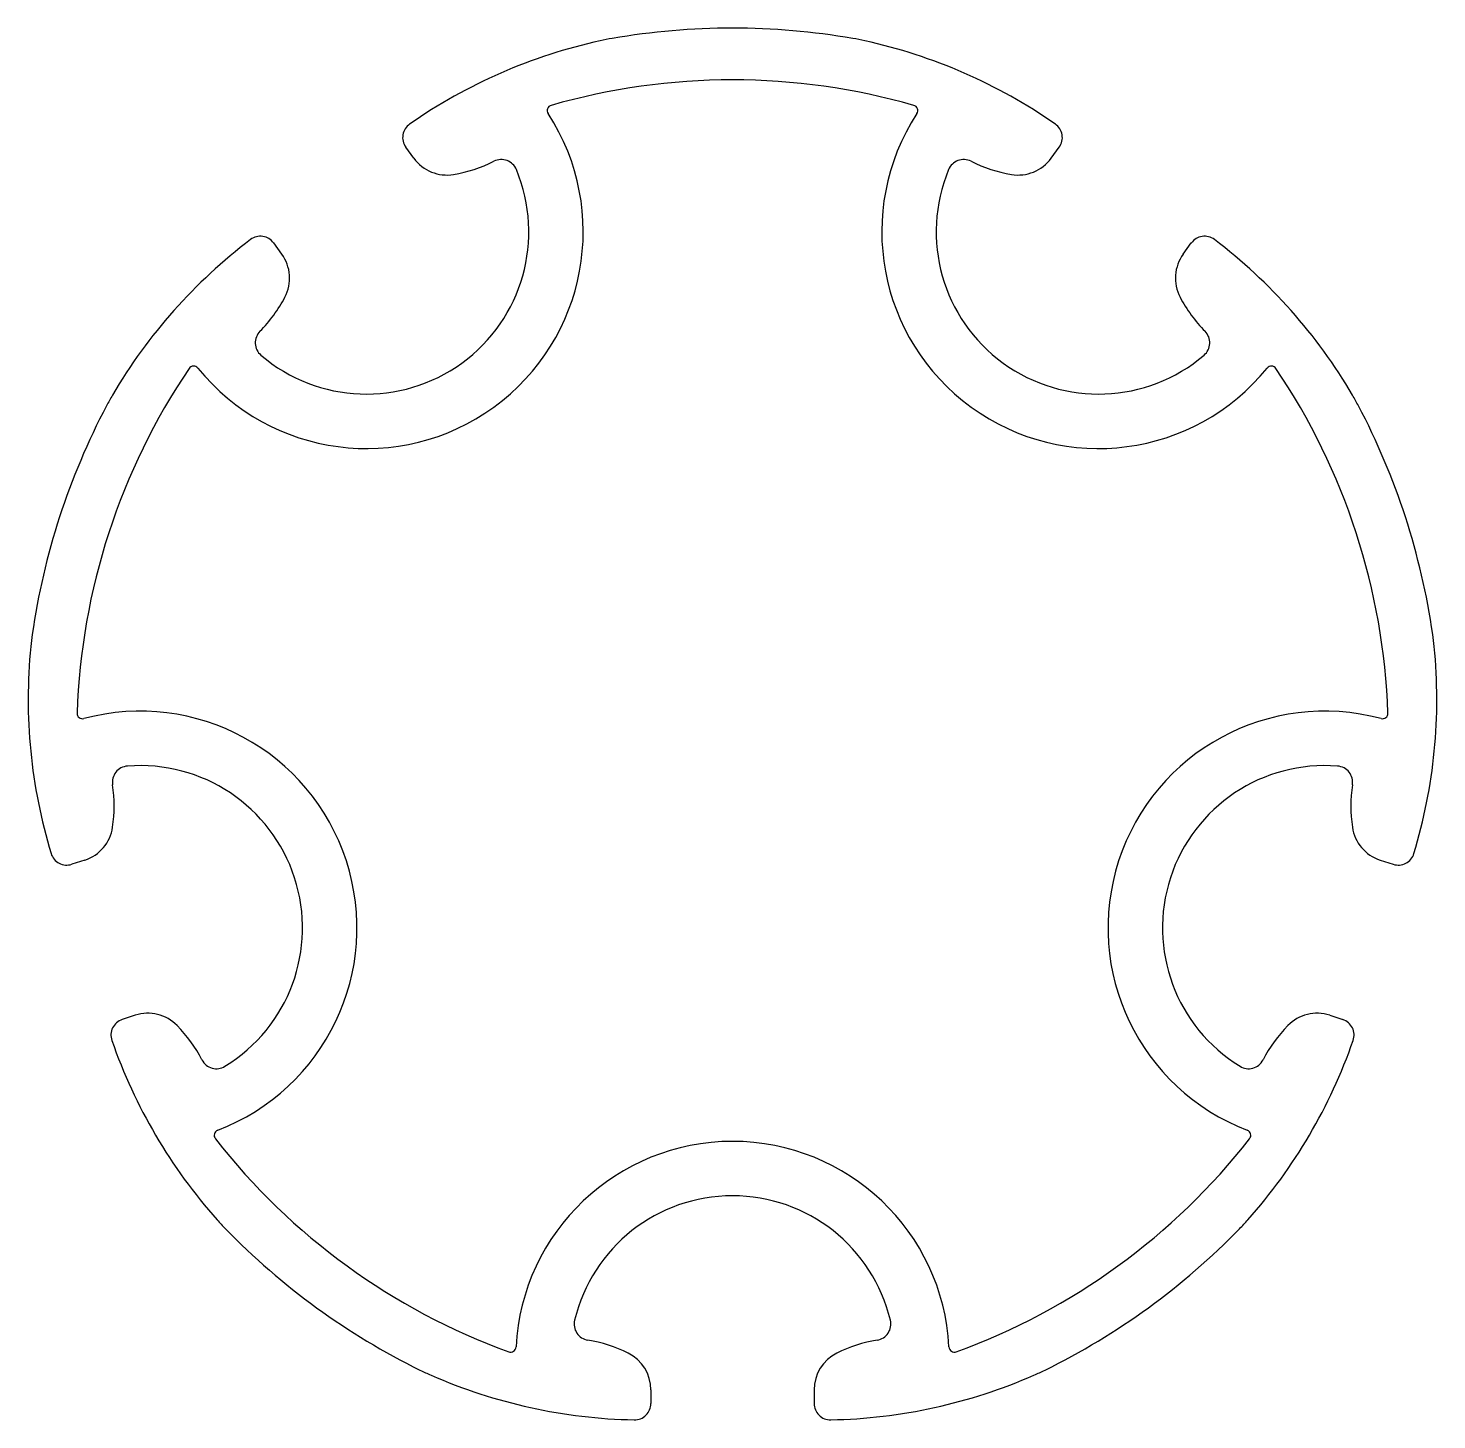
# Model space of a CAD drawing. Extents: x 608.6 to 660.4, y 705.9 to 757.
import ezdxf

# ---------------------------------------------------------------- set-up
doc = ezdxf.new("R2010")
doc.units = 0
doc.layers.get('0').update_dxf_attribs({"linetype": 'CONTINUOUS'})

msp = doc.modelspace()

# ---------------------------------------------------------------- linework, layer by layer
for p, q in [((622.767, 752.25), (622.47, 752.659)), ((646.185, 752.25), (646.483, 752.659)), ((617.913, 748.723), (617.616, 749.133)), ((651.039, 748.723), (651.337, 749.133)), ((610.677, 726.451), (610.195, 726.295)), ((658.276, 726.451), (658.757, 726.295)), ((612.531, 720.745), (612.049, 720.588)), ((656.422, 720.745), (656.903, 720.588)), ((631.476, 706.98), (631.476, 706.474)), ((637.476, 706.98), (637.476, 706.474))]:
    msp.add_line(p, q)
for centre, radius, start, end in [((634.476, 731.03), 26, 80.213, 99.787), ((633.806, 737.433), 19.585, 102.3484, 124.859), ((631.757, 746.797), 10, 99.787, 102.3484), ((637.196, 746.797), 10, 77.6516, 80.213), ((635.146, 737.433), 19.585, 55.141, 77.6516), ((634.476, 731.03), 24.1, 73.9514, 106.0486), ((621.024, 749.545), 7.966, 218.9543, 33.0457), ((627.869, 753.998), 0.2, 106.0486, 213.0457), ((647.929, 749.545), 7.966, 146.9543, 321.0457), ((641.084, 753.998), 0.2, 326.9543, 73.9514), ((622.955, 753.012), 0.6, 124.859, 216), ((645.998, 753.012), 0.6, 324, 55.141), ((623.981, 753.131), 1.5, 216, 279.5329), ((625.981, 751.601), 0.6, 22.5201, 116.6755), ((642.972, 751.601), 0.6, 63.3245, 157.4799), ((644.972, 753.131), 1.5, 260.4671, 324), ((621.024, 749.545), 5.966, 229.4799, 22.5201), ((623.363, 756.811), 5.232, 279.5329, 296.6755), ((647.929, 749.545), 5.966, 157.4799, 310.5201), ((645.59, 756.811), 5.232, 243.3245, 260.4671), ((628.593, 733.646), 19.585, 127.141, 149.6516), ((617.13, 748.78), 0.6, 36, 127.141), ((651.822, 748.78), 0.6, 52.859, 144), ((640.359, 733.646), 19.585, 30.3484, 52.859), ((616.7, 747.841), 1.5, 332.4671, 36), ((652.253, 747.841), 1.5, 144, 207.5329), ((613.391, 749.566), 5.232, 315.3245, 332.4671), ((655.562, 749.566), 5.232, 207.5329, 224.6755), ((617.538, 745.466), 0.6, 135.3245, 229.4799), ((651.415, 745.466), 0.6, 310.5201, 44.6755), ((634.476, 731.03), 24.1, 145.9514, 178.0486), ((614.674, 744.411), 0.2, 38.9543, 145.9514), ((654.279, 744.411), 0.2, 34.0486, 141.0457), ((634.476, 731.03), 24.1, 1.9514, 34.0486), ((620.321, 738.489), 10, 149.6516, 152.213), ((648.631, 738.489), 10, 27.787, 30.3484), ((634.476, 731.03), 26, 152.213, 171.787), ((634.476, 731.03), 26, 8.213, 27.787), ((618.64, 733.315), 10, 171.787, 174.3484), ((650.312, 733.315), 10, 5.6516, 8.213), ((628.179, 732.371), 19.585, 174.3484, 196.859), ((640.774, 732.371), 19.585, 343.141, 5.6516), ((610.59, 731.844), 0.2, 178.0486, 285.0457), ((612.71, 723.957), 7.966, 290.9543, 105.0457), ((656.243, 723.957), 7.966, 74.9543, 249.0457), ((658.363, 731.844), 0.2, 254.9543, 1.9514), ((612.287, 729.307), 0.6, 94.5201, 188.6755), ((612.71, 723.957), 5.966, 301.4799, 94.5201), ((656.243, 723.957), 5.966, 85.4799, 238.5201), ((656.666, 729.307), 0.6, 351.3245, 85.4799), ((606.522, 728.427), 5.232, 351.5329, 8.6755), ((662.43, 728.427), 5.232, 171.3245, 188.4671), ((610.213, 727.878), 1.5, 288, 351.5329), ((658.74, 727.878), 1.5, 188.4671, 252), ((610.01, 726.865), 0.6, 196.859, 288), ((658.943, 726.865), 0.6, 252, 343.141), ((612.235, 720.018), 0.6, 108, 199.141), ((612.994, 719.318), 1.5, 44.4671, 108), ((655.958, 719.318), 1.5, 72, 135.5329), ((656.718, 720.018), 0.6, 340.859, 72), ((610.331, 716.704), 5.232, 27.3245, 44.4671), ((658.621, 716.704), 5.232, 135.5329, 152.6755), ((630.17, 726.243), 19.585, 199.141, 221.6516), ((638.782, 726.243), 19.585, 318.3484, 340.859), ((615.512, 719.381), 0.6, 207.3245, 301.4799), ((653.44, 719.381), 0.6, 238.5201, 332.6755), ((615.63, 716.331), 0.2, 110.9543, 217.9514), ((653.322, 716.331), 0.2, 322.0486, 69.0457), ((634.476, 731.03), 24.1, 217.9514, 250.0486), ((634.476, 708.143), 7.966, 2.9543, 177.0457), ((634.476, 731.03), 24.1, 289.9514, 322.0486), ((634.476, 708.143), 5.966, 13.4799, 166.5201), ((623.008, 719.873), 10, 221.6516, 224.213), ((634.476, 731.03), 26, 224.213, 243.787), ((634.476, 731.03), 26, 296.213, 315.787), ((645.944, 719.873), 10, 315.787, 318.3484), ((629.258, 709.394), 0.6, 166.5201, 260.6755), ((639.695, 709.394), 0.6, 279.3245, 13.4799), ((628.313, 703.64), 5.232, 63.5329, 80.6755), ((640.64, 703.64), 5.232, 99.3245, 116.4671), ((626.321, 708.564), 0.2, 250.0486, 357.0457), ((629.976, 706.98), 1.5, 360, 63.5329), ((638.976, 706.98), 1.5, 116.4671, 180), ((642.632, 708.564), 0.2, 182.9543, 289.9514), ((627.409, 716.675), 10, 243.787, 246.3484), ((641.544, 716.675), 10, 293.6516, 296.213), ((631.254, 725.455), 19.585, 246.3484, 268.859), ((637.698, 725.455), 19.585, 271.141, 293.6516), ((630.876, 706.474), 0.6, 268.859, 360), ((638.076, 706.474), 0.6, 180, 271.141)]:
    msp.add_arc(centre, radius, start, end)

doc.saveas('drawing.dxf')
